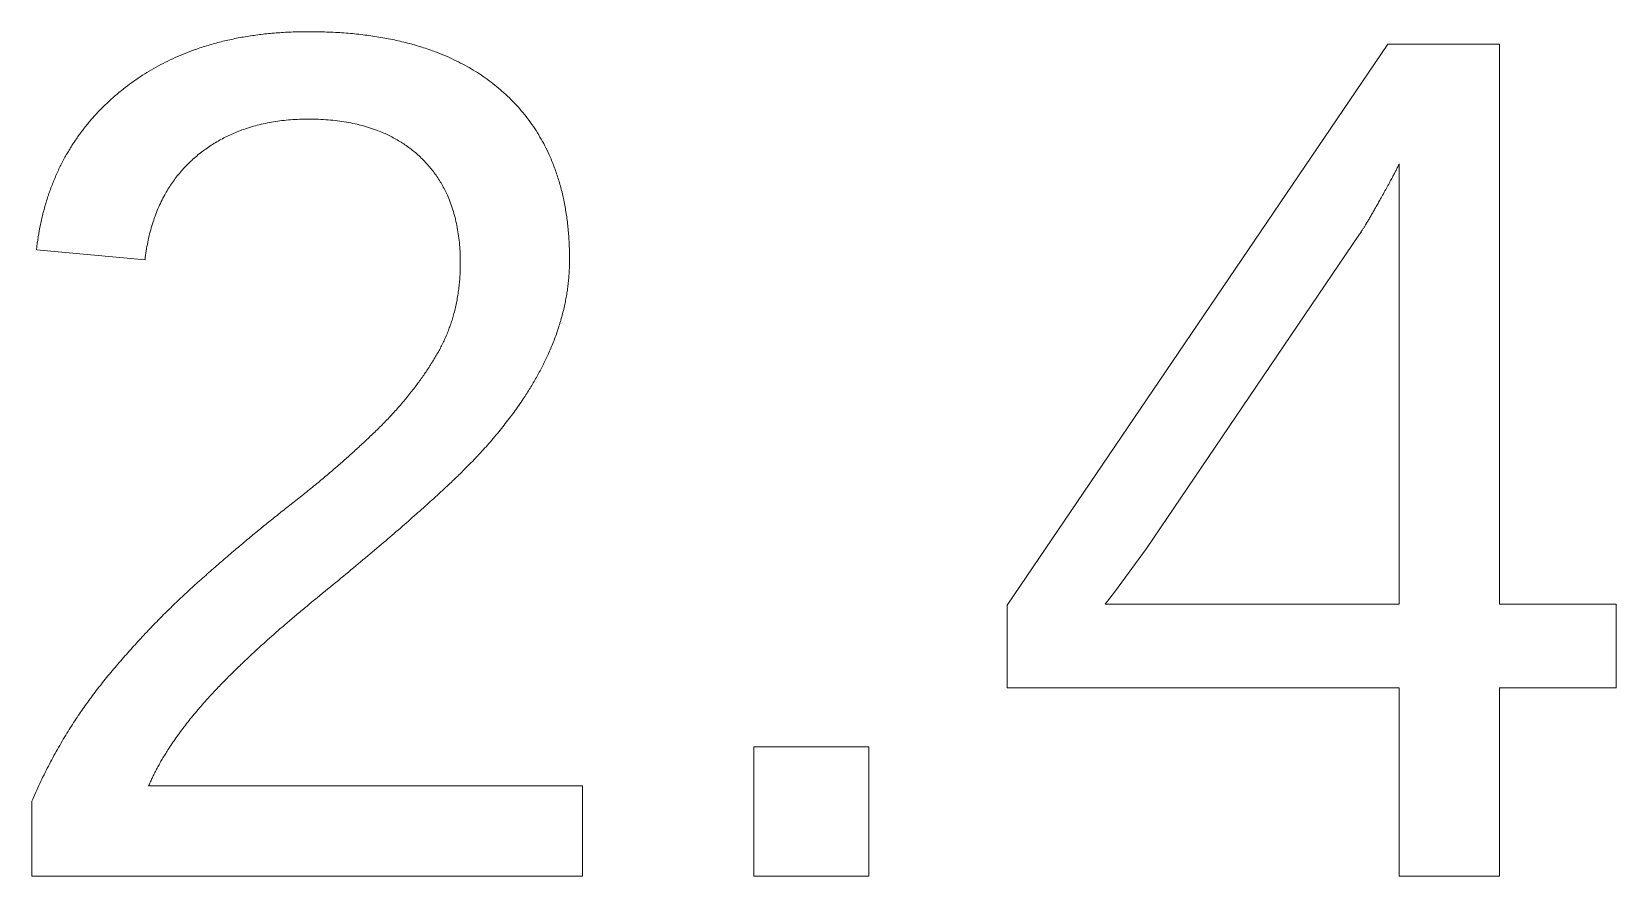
# Model space of a CAD drawing. Header units: millimetres. Extents: x 10 to 414, y 10 to 287.
# Drawn here: x 229.033 to 232.179, y 144.142 to 145.818 of the extents above; entities that cross this region are included whole.
import ezdxf

# ---------------------------------------------------------------- set-up
doc = ezdxf.new("R2010")
doc.units = ezdxf.units.MM
doc.layers.add('dimensions', color=7, linetype='Continuous', lineweight=13)

msp = doc.modelspace()

# ---------------------------------------------------------------- linework, layer by layer
at = {"layer": 'dimensions'}
for p, q in [((231.725, 145.7934), (230.9691, 144.6801)), ((231.9465, 145.7934), (231.725, 145.7934)), ((231.9465, 144.6824), (231.9465, 145.7934)), ((231.7473, 145.5555), (231.7473, 144.6824)), ((231.2457, 144.7926), (231.6688, 145.416)), ((229.0426, 145.3855), (229.2582, 145.3656)), ((231.1824, 144.7059), (231.2457, 144.7926)), ((231.1637, 144.6824), (231.1824, 144.7059)), ((230.9691, 144.6801), (230.9691, 144.516)), ((231.7473, 144.6824), (231.1637, 144.6824)), ((232.1785, 144.6824), (231.9465, 144.6824)), ((232.1785, 144.516), (232.1785, 144.6824)), ((230.9691, 144.516), (231.7473, 144.516)), ((231.7473, 144.516), (231.7473, 144.1422)), ((231.9465, 144.516), (232.1785, 144.516)), ((231.9465, 144.1422), (231.9465, 144.516)), ((230.4664, 144.3988), (230.4664, 144.1422)), ((230.6949, 144.3988), (230.4664, 144.3988)), ((230.6949, 144.1422), (230.6949, 144.3988)), ((230.1266, 144.3215), (229.2652, 144.3215)), ((230.1266, 144.1422), (230.1266, 144.3215)), ((229.0332, 144.291), (229.0332, 144.1422)), ((229.0332, 144.1422), (230.1266, 144.1422)), ((230.4664, 144.1422), (230.6949, 144.1422)), ((231.7473, 144.1422), (231.9465, 144.1422))]:
    msp.add_line(p, q, dxfattribs=at)
for points in [[(229.2107, 145.7008), (229.3555, 145.818), (229.5828, 145.818)], [(229.5828, 145.818), (229.8324, 145.818), (229.9666, 145.7002)], [(229.0426, 145.3855), (229.066, 145.5836), (229.2107, 145.7008)], [(229.9666, 145.7002), (230.1008, 145.5824), (230.1008, 145.3656)], [(229.5828, 145.6445), (229.448, 145.6445), (229.3607, 145.5713)], [(229.8043, 145.5695), (229.7246, 145.6445), (229.5828, 145.6445)], [(229.3607, 145.5713), (229.2734, 145.498), (229.2582, 145.3656)], [(229.884, 145.3586), (229.884, 145.4945), (229.8043, 145.5695)], [(231.7473, 145.5555), (231.7449, 145.5484), (231.7145, 145.4934)], [(231.7145, 145.4934), (231.684, 145.4383), (231.6688, 145.416)], [(229.8377, 145.1781), (229.884, 145.2578), (229.884, 145.3586)], [(230.1008, 145.3656), (230.1008, 145.2695), (230.0568, 145.1746)], [(229.7164, 145.0258), (229.7914, 145.0984), (229.8377, 145.1781)], [(230.0568, 145.1746), (230.0129, 145.0797), (229.9262, 144.9848)], [(229.5482, 144.8805), (229.6414, 144.9531), (229.7164, 145.0258)], [(229.9262, 144.9848), (229.8395, 144.8898), (229.5945, 144.6906)], [(229.3602, 144.7229), (229.4551, 144.8078), (229.5482, 144.8805)], [(229.1791, 144.533), (229.2652, 144.6379), (229.3602, 144.7229)], [(229.5945, 144.6906), (229.4598, 144.5805), (229.3801, 144.492)], [(229.0332, 144.291), (229.093, 144.4281), (229.1791, 144.533)], [(229.3801, 144.492), (229.3004, 144.4035), (229.2652, 144.3215)]]:
    msp.add_open_spline(points, degree=2, dxfattribs=at)

doc.saveas('drawing.dxf')
